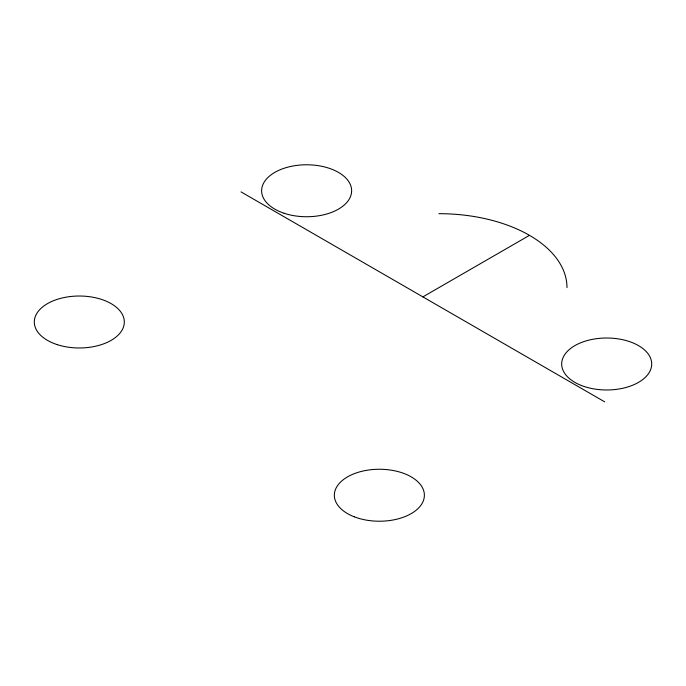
<?xml version="1.0" encoding="UTF-8"?>
<svg xmlns="http://www.w3.org/2000/svg" width="686" height="686" viewBox="0 0 686 686"><rect width="100%" height="100%" fill="white"/><g stroke="black" fill="none" stroke-linecap="round" stroke-linejoin="round"><path stroke-width="1.03" d="M422.876 296.884L529.472 235.341M241.018 191.891L604.735 401.876M438.903 213.68A128.093 73.951 0 0 1 566.988 287.631M354.148 516.764A45.01 25.982 0 0 0 424.265 497.093A45.01 25.982 0 0 0 359.704 471.865A45.01 25.982 0 0 0 354.148 516.764M56.801 344.501A45.01 25.982 0 0 0 124.312 322A45.01 25.982 0 0 0 56.801 299.499A45.01 25.982 0 0 0 56.801 344.501M581.462 385.515A45.01 25.982 0 0 0 651.589 365.852A45.01 25.982 0 0 0 587.027 340.625A45.01 25.982 0 0 0 581.462 385.515M284.124 213.26A45.01 25.982 0 0 0 351.635 190.759A45.01 25.982 0 0 0 284.124 168.259A45.01 25.982 0 0 0 284.124 213.26"/></g></svg>
